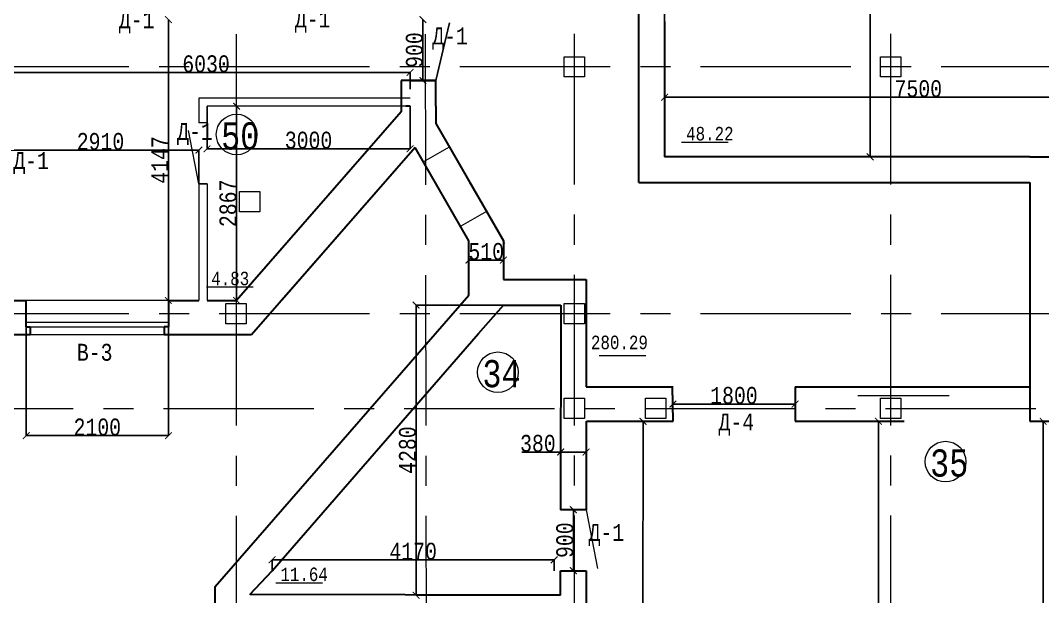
# Model space of a CAD drawing. Header units: millimetres. Extents: x -689206 to 4969298, y -1019800 to 703299.
# Drawn here: x 1072495 to 1087598, y -638205 to -629699 of the extents above; entities that cross this region are included whole.
import ezdxf

# ---------------------------------------------------------------- set-up
doc = ezdxf.new("R2010")
doc.units = ezdxf.units.MM
doc.linetypes.add('JIS_02_4.0', pattern=[5.5, 4, -1.5])
doc.linetypes.add('осеваяX2', pattern=[101.6, 63.5, -12.7, 12.7, -12.7])
for name, color, linetype, lineweight in [('несущие', 7, 'Continuous', 30), ('ОКНА', 250, 'Continuous', 20), ('ПЕРЕГОРОДКИ', 252, 'Continuous', 9), ('РАЗМЕРЫ', 7, 'Continuous', 9), ('сваи', 7, 'JIS_02_4.0', 30), ('стены', 7, 'Continuous', 20)]:
    doc.layers.add(name, color=color, linetype=linetype, lineweight=lineweight)
doc.layers.add('четотам', color=7, linetype='Continuous')
doc.styles.add('Аннотативный', font='isocteur.ttf', dxfattribs={"width": 0.7, "height": 250})
doc.dimstyles.new('Аннотативный', dxfattribs={"dimscale": 0, "dimtxt": 250, "dimasz": 100, "dimexe": 1.25, "dimexo": 0.625, "dimtad": 1, "dimdec": 0, "dimtxsty": 'Аннотативный', "dimblk": 'ARCHTICK', "dimcen": 2.5, "dimadec": 0, "dimazin": 0, "dimtfac": 1, "dimtdec": 0, "dimtmove": 0, "dimatfit": 3, "dimfxl": 1, "dimarcsym": 0})

# ---------------------------------------------------------------- blocks, each defined once
blk = doc.blocks.new('_ArchTick')
at = {"color": 0, "linetype": 'ByBlock', "const_width": 0.15}
blk.add_lwpolyline([(-0.5, -0.5), (0.5, 0.5)], dxfattribs=at)
blk = doc.blocks.new('*D5345')
at = {"layer": 'Defpoints', "color": 0, "lineweight": 30, "transparency": 16777216}
for p in [(1082136, -635363), (1083940, -635363), (1082136, -635401)]:
    blk.add_point(p, dxfattribs=at)
at = {"layer": 'стены', "color": 0, "lineweight": -2, "transparency": 16777216}
for p, q in [((1082136, -635400), (1082136, -635361)), ((1083940, -635363), (1082136, -635363)), ((1083940, -635362), (1083940, -635361))]:
    blk.add_line(p, q, dxfattribs=at)
at = {"layer": 'стены', "color": 0, "lineweight": -2, "transparency": 16777216, "xscale": 100, "yscale": 100, "zscale": 100, "rotation": 180}
blk.add_blockref('_ArchTick', (1082136, -635363), dxfattribs=at)
at = {"layer": 'стены', "color": 0, "lineweight": -2, "transparency": 16777216, "xscale": 100, "yscale": 100, "zscale": 100}
blk.add_blockref('_ArchTick', (1083940, -635363), dxfattribs=at)
at = {"layer": 'стены', "color": 0, "lineweight": 5, "transparency": 16777216, "insert": (1083038, -635237), "char_height": 250, "attachment_point": 5, "style": 'Аннотативный'}
blk.add_mtext('1800', dxfattribs=at)
blk = doc.blocks.new('*D5363')
at = {"layer": 'Defpoints', "color": 0, "lineweight": 30, "transparency": 16777216}
for p in [(1076213, -637663), (1076213, -637827), (1080382, -637827)]:
    blk.add_point(p, dxfattribs=at)
at = {"layer": 'стены', "color": 0, "lineweight": -2, "transparency": 16777216}
for p, q in [((1076213, -637826), (1076213, -637662)), ((1080382, -637663), (1076213, -637663)), ((1080382, -637826), (1080382, -637662))]:
    blk.add_line(p, q, dxfattribs=at)
at = {"layer": 'стены', "color": 0, "lineweight": -2, "transparency": 16777216, "xscale": 100, "yscale": 100, "zscale": 100, "rotation": 180}
blk.add_blockref('_ArchTick', (1076213, -637663), dxfattribs=at)
at = {"layer": 'стены', "color": 0, "lineweight": -2, "transparency": 16777216, "xscale": 100, "yscale": 100, "zscale": 100}
blk.add_blockref('_ArchTick', (1080382, -637663), dxfattribs=at)
at = {"layer": 'стены', "color": 0, "lineweight": 5, "transparency": 16777216, "insert": (1078298, -637538), "char_height": 250, "attachment_point": 5, "style": 'Аннотативный'}
blk.add_mtext('4170', dxfattribs=at)
blk = doc.blocks.new('*D5348')
at = {"layer": 'Defpoints', "color": 0, "lineweight": 30, "transparency": 16777216}
for p in [(1072223, -631613), (1072223, -632109), (1075132, -632109)]:
    blk.add_point(p, dxfattribs=at)
at = {"layer": 'стены', "color": 0, "lineweight": -2, "transparency": 16777216}
for p, q in [((1072223, -632109), (1072223, -631611)), ((1075132, -631613), (1072223, -631613)), ((1075132, -632109), (1075132, -631611))]:
    blk.add_line(p, q, dxfattribs=at)
at = {"layer": 'стены', "color": 0, "lineweight": -2, "transparency": 16777216, "xscale": 100, "yscale": 100, "zscale": 100, "rotation": 180}
blk.add_blockref('_ArchTick', (1072223, -631613), dxfattribs=at)
at = {"layer": 'стены', "color": 0, "lineweight": -2, "transparency": 16777216, "xscale": 100, "yscale": 100, "zscale": 100}
blk.add_blockref('_ArchTick', (1075132, -631613), dxfattribs=at)
at = {"layer": 'стены', "color": 0, "lineweight": 5, "transparency": 16777216, "insert": (1073678, -631487), "char_height": 250, "attachment_point": 5, "style": 'Аннотативный'}
blk.add_mtext('2910', dxfattribs=at)
blk = doc.blocks.new('*D5349')
at = {"layer": 'Defpoints', "color": 0, "lineweight": 30, "transparency": 16777216}
for p in [(1078442, -629686), (1078442, -629686), (1078442, -630586)]:
    blk.add_point(p, dxfattribs=at)
at = {"layer": 'стены', "color": 0, "lineweight": -2, "transparency": 16777216}
for p, q in [((1078442, -630586), (1078442, -629686)), ((1078443, -629686), (1078443, -629686)), ((1078443, -630586), (1078443, -630586))]:
    blk.add_line(p, q, dxfattribs=at)
at = {"layer": 'стены', "color": 0, "lineweight": -2, "transparency": 16777216, "xscale": 100, "yscale": 100, "zscale": 100}
for p, rotation in [((1078442, -629686), 90), ((1078442, -630586), 270)]:
    blk.add_blockref('_ArchTick', p, dxfattribs=dict(at, rotation=rotation))
at = {"layer": 'стены', "color": 0, "lineweight": 5, "transparency": 16777216, "insert": (1078317, -630136), "char_height": 250, "attachment_point": 5, "rotation": 90, "style": 'Аннотативный'}
blk.add_mtext('900', dxfattribs=at)
blk = doc.blocks.new('*D5351')
at = {"layer": 'Defpoints', "color": 0, "lineweight": 30, "transparency": 16777216}
for p in [(1072223, -630466), (1078252, -630716), (1072223, -630846)]:
    blk.add_point(p, dxfattribs=at)
at = {"layer": 'стены', "color": 0, "lineweight": -2, "transparency": 16777216}
for p, q in [((1072223, -630845), (1072223, -630465)), ((1078252, -630466), (1072223, -630466)), ((1078252, -630715), (1078252, -630465))]:
    blk.add_line(p, q, dxfattribs=at)
at = {"layer": 'стены', "color": 0, "lineweight": -2, "transparency": 16777216, "xscale": 100, "yscale": 100, "zscale": 100, "rotation": 180}
blk.add_blockref('_ArchTick', (1072223, -630466), dxfattribs=at)
at = {"layer": 'стены', "color": 0, "lineweight": -2, "transparency": 16777216, "xscale": 100, "yscale": 100, "zscale": 100}
blk.add_blockref('_ArchTick', (1078252, -630466), dxfattribs=at)
at = {"layer": 'стены', "color": 0, "lineweight": 5, "transparency": 16777216, "insert": (1075238, -630341), "char_height": 250, "attachment_point": 5, "style": 'Аннотативный'}
blk.add_mtext('6030', dxfattribs=at)
blk = doc.blocks.new('*D5365')
at = {"layer": 'Defpoints', "color": 0, "lineweight": 30, "transparency": 16777216}
for p in [(1074681, -629686), (1074681, -629686), (1074681, -633833)]:
    blk.add_point(p, dxfattribs=at)
at = {"layer": 'РАЗМЕРЫ', "color": 0, "lineweight": -2, "transparency": 16777216}
for p, q in [((1074681, -629686), (1074682, -629686)), ((1074681, -633833), (1074681, -629686)), ((1074681, -633833), (1074682, -633833))]:
    blk.add_line(p, q, dxfattribs=at)
at = {"layer": 'РАЗМЕРЫ', "color": 0, "lineweight": -2, "transparency": 16777216, "xscale": 100, "yscale": 100, "zscale": 100}
for p, rotation in [((1074681, -629686), 90), ((1074681, -633833), 270)]:
    blk.add_blockref('_ArchTick', p, dxfattribs=dict(at, rotation=rotation))
at = {"layer": 'РАЗМЕРЫ', "color": 0, "lineweight": 5, "transparency": 16777216, "insert": (1074555, -631759), "char_height": 250, "attachment_point": 5, "rotation": 90, "style": 'Аннотативный'}
blk.add_mtext('4147', dxfattribs=at)
blk = doc.blocks.new('*D5406')
at = {"layer": 'Defpoints', "color": 0, "linetype": 'ByBlock', "lineweight": 30, "transparency": 16777216}
for p in [(1075252, -630966), (1078252, -630966), (1075252, -631594)]:
    blk.add_point(p, dxfattribs=at)
at = {"layer": 'РАЗМЕРЫ', "color": 0, "linetype": 'ByBlock', "lineweight": -2, "transparency": 16777216}
for p, q in [((1075252, -630966), (1075252, -631595)), ((1078252, -630966), (1078252, -631595)), ((1078252, -631594), (1075252, -631594))]:
    blk.add_line(p, q, dxfattribs=at)
at = {"layer": 'РАЗМЕРЫ', "color": 0, "linetype": 'ByBlock', "lineweight": -2, "transparency": 16777216, "xscale": 100, "yscale": 100, "zscale": 100, "rotation": 180}
blk.add_blockref('_ArchTick', (1075252, -631594), dxfattribs=at)
at = {"layer": 'РАЗМЕРЫ', "color": 0, "linetype": 'ByBlock', "lineweight": -2, "transparency": 16777216, "xscale": 100, "yscale": 100, "zscale": 100}
blk.add_blockref('_ArchTick', (1078252, -631594), dxfattribs=at)
at = {"layer": 'РАЗМЕРЫ', "color": 0, "linetype": 'ByBlock', "lineweight": 5, "transparency": 16777216, "insert": (1076752, -631468), "char_height": 250, "attachment_point": 5, "style": 'Аннотативный'}
blk.add_mtext('3000', dxfattribs=at)
blk = doc.blocks.new('*D5407')
at = {"layer": 'Defpoints', "color": 0, "linetype": 'ByBlock', "lineweight": 30, "transparency": 16777216}
for p in [(1075689, -630966), (1075689, -630966), (1075689, -633833)]:
    blk.add_point(p, dxfattribs=at)
at = {"layer": 'РАЗМЕРЫ', "color": 0, "linetype": 'ByBlock', "lineweight": -2, "transparency": 16777216}
for p, q in [((1075689, -630966), (1075690, -630966)), ((1075689, -633833), (1075689, -630966)), ((1075689, -633833), (1075690, -633833))]:
    blk.add_line(p, q, dxfattribs=at)
at = {"layer": 'РАЗМЕРЫ', "color": 0, "linetype": 'ByBlock', "lineweight": -2, "transparency": 16777216, "xscale": 100, "yscale": 100, "zscale": 100}
for p, rotation in [((1075689, -630966), 90), ((1075689, -633833), 270)]:
    blk.add_blockref('_ArchTick', p, dxfattribs=dict(at, rotation=rotation))
at = {"layer": 'РАЗМЕРЫ', "color": 0, "linetype": 'ByBlock', "lineweight": 5, "transparency": 16777216, "insert": (1075563, -632399), "char_height": 250, "attachment_point": 5, "rotation": 90, "style": 'Аннотативный'}
blk.add_mtext('2867', dxfattribs=at)
blk = doc.blocks.new('*D5413')
at = {"layer": 'Defpoints', "color": 0, "linetype": 'ByBlock', "lineweight": 30, "transparency": 16777216}
for p in [(1081467, -635618), (1081694, -635618), (1081466, -642678)]:
    blk.add_point(p, dxfattribs=at)
at = {"layer": 'РАЗМЕРЫ', "color": 0, "linetype": 'ByBlock', "lineweight": -2, "transparency": 16777216}
for p, q in [((1081467, -635618), (1081695, -635618)), ((1081693, -642678), (1081694, -635618)), ((1081467, -642678), (1081695, -642678))]:
    blk.add_line(p, q, dxfattribs=at)
at = {"layer": 'РАЗМЕРЫ', "color": 0, "linetype": 'ByBlock', "lineweight": -2, "transparency": 16777216, "xscale": 100, "yscale": 100, "zscale": 100}
for p, rotation in [((1081694, -635618), 89.99630299813887), ((1081693, -642678), 269.9963029981388)]:
    blk.add_blockref('_ArchTick', p, dxfattribs=dict(at, rotation=rotation))
at = {"layer": 'РАЗМЕРЫ', "color": 0, "linetype": 'ByBlock', "lineweight": 5, "transparency": 16777216, "insert": (1081568, -639148), "char_height": 250, "attachment_point": 5, "rotation": 89.9963, "style": 'Аннотативный'}
blk.add_mtext('7060', dxfattribs=at)
blk = doc.blocks.new('*D5415')
at = {"layer": 'Defpoints', "color": 0, "linetype": 'ByBlock', "lineweight": 30, "transparency": 16777216}
for p in [(1080478, -636071), (1080478, -636071), (1080853, -636071)]:
    blk.add_point(p, dxfattribs=at)
at = {"layer": 'РАЗМЕРЫ', "color": 0, "linetype": 'ByBlock', "lineweight": -2, "transparency": 16777216}
for p, q in [((1080478, -636071), (1079904, -636071)), ((1080478, -636070), (1080478, -636069)), ((1080853, -636071), (1080478, -636071)), ((1080853, -636071), (1080853, -636069))]:
    blk.add_line(p, q, dxfattribs=at)
at = {"layer": 'РАЗМЕРЫ', "color": 0, "linetype": 'ByBlock', "lineweight": -2, "transparency": 16777216, "xscale": 100, "yscale": 100, "zscale": 100, "rotation": 180}
blk.add_blockref('_ArchTick', (1080478, -636071), dxfattribs=at)
at = {"layer": 'РАЗМЕРЫ', "color": 0, "linetype": 'ByBlock', "lineweight": -2, "transparency": 16777216, "xscale": 100, "yscale": 100, "zscale": 100}
blk.add_blockref('_ArchTick', (1080853, -636071), dxfattribs=at)
at = {"layer": 'РАЗМЕРЫ', "color": 0, "linetype": 'ByBlock', "lineweight": 5, "transparency": 16777216, "insert": (1080141, -635945), "char_height": 250, "attachment_point": 5, "style": 'Аннотативный'}
blk.add_mtext('380', dxfattribs=at)
blk = doc.blocks.new('*D5417')
at = {"layer": 'Defpoints', "color": 0, "linetype": 'ByBlock', "lineweight": 30, "transparency": 16777216}
for p in [(1079122, -633237), (1079122, -633237), (1079632, -633237)]:
    blk.add_point(p, dxfattribs=at)
at = {"layer": 'несущие', "color": 0, "linetype": 'ByBlock', "lineweight": -2, "transparency": 16777216}
for p, q in [((1079122, -633237), (1079122, -633236)), ((1079632, -633237), (1079122, -633237)), ((1079632, -633237), (1079632, -633236))]:
    blk.add_line(p, q, dxfattribs=at)
at = {"layer": 'несущие', "color": 0, "linetype": 'ByBlock', "lineweight": -2, "transparency": 16777216, "xscale": 100, "yscale": 100, "zscale": 100, "rotation": 180}
blk.add_blockref('_ArchTick', (1079122, -633237), dxfattribs=at)
at = {"layer": 'несущие', "color": 0, "linetype": 'ByBlock', "lineweight": -2, "transparency": 16777216, "xscale": 100, "yscale": 100, "zscale": 100}
blk.add_blockref('_ArchTick', (1079632, -633237), dxfattribs=at)
at = {"layer": 'несущие', "color": 0, "linetype": 'ByBlock', "lineweight": 5, "transparency": 16777216, "insert": (1079377, -633112), "char_height": 250, "attachment_point": 5, "style": 'Аннотативный'}
blk.add_mtext('510', dxfattribs=at)
blk = doc.blocks.new('*D5440')
at = {"layer": 'Defpoints', "color": 0, "lineweight": 30, "ltscale": 150, "transparency": 16777216}
for p in [(1080665, -636923), (1080665, -636923), (1080665, -637823)]:
    blk.add_point(p, dxfattribs=at)
at = {"layer": 'РАЗМЕРЫ', "color": 0, "lineweight": -2, "ltscale": 150, "transparency": 16777216}
for p, q in [((1080665, -636923), (1080666, -636923)), ((1080665, -637823), (1080665, -636923)), ((1080665, -637823), (1080666, -637823))]:
    blk.add_line(p, q, dxfattribs=at)
at = {"layer": 'РАЗМЕРЫ', "color": 0, "lineweight": -2, "ltscale": 150, "transparency": 16777216, "xscale": 100, "yscale": 100, "zscale": 100}
for p, rotation in [((1080665, -636923), 90), ((1080665, -637823), 270)]:
    blk.add_blockref('_ArchTick', p, dxfattribs=dict(at, rotation=rotation))
at = {"layer": 'РАЗМЕРЫ', "color": 0, "lineweight": 5, "ltscale": 150, "transparency": 16777216, "insert": (1080539, -637373), "char_height": 250, "attachment_point": 5, "rotation": 90, "style": 'Аннотативный'}
blk.add_mtext('900', dxfattribs=at)
blk = doc.blocks.new('*D5442')
at = {"layer": 'Defpoints', "color": 0, "lineweight": 30, "ltscale": 150, "transparency": 16777216}
for p in [(1078341, -633902), (1080482, -633902), (1080474, -638185)]:
    blk.add_point(p, dxfattribs=at)
at = {"layer": 'РАЗМЕРЫ', "color": 0, "lineweight": -2, "ltscale": 150, "transparency": 16777216}
for p, q in [((1080482, -633902), (1078340, -633902)), ((1078341, -638185), (1078341, -633902)), ((1080473, -638185), (1078340, -638185))]:
    blk.add_line(p, q, dxfattribs=at)
at = {"layer": 'РАЗМЕРЫ', "color": 0, "lineweight": -2, "ltscale": 150, "transparency": 16777216, "xscale": 100, "yscale": 100, "zscale": 100}
for p, rotation in [((1078341, -633902), 90), ((1078341, -638185), 270)]:
    blk.add_blockref('_ArchTick', p, dxfattribs=dict(at, rotation=rotation))
at = {"layer": 'РАЗМЕРЫ', "color": 0, "lineweight": 5, "ltscale": 150, "transparency": 16777216, "insert": (1078215, -636043), "char_height": 250, "attachment_point": 5, "rotation": 90, "style": 'Аннотативный'}
blk.add_mtext('4280', dxfattribs=at)
blk = doc.blocks.new('*D5444')
at = {"layer": 'Defpoints', "color": 0, "lineweight": 5, "ltscale": 15000, "transparency": 16777216}
for p in [(1087606, -635618), (1088938, -635618), (1087606, -644178)]:
    blk.add_point(p, dxfattribs=at)
at = {"layer": 'сваи', "color": 0, "lineweight": -2, "ltscale": 15000, "transparency": 16777216}
for p, q in [((1088937, -635618), (1087604, -635618)), ((1087606, -644178), (1087606, -635618)), ((1087606, -644178), (1087607, -644178))]:
    blk.add_line(p, q, dxfattribs=at)
at = {"layer": 'сваи', "color": 0, "lineweight": -2, "ltscale": 15000, "transparency": 16777216, "xscale": 100, "yscale": 100, "zscale": 100}
for p, rotation in [((1087606, -635618), 90), ((1087606, -644178), 270)]:
    blk.add_blockref('_ArchTick', p, dxfattribs=dict(at, rotation=rotation))
at = {"layer": 'сваи', "color": 0, "lineweight": 5, "ltscale": 15000, "transparency": 16777216, "insert": (1087480, -639898), "char_height": 250, "attachment_point": 5, "rotation": 90, "style": 'Аннотативный'}
blk.add_mtext('8560', dxfattribs=at)
blk = doc.blocks.new('*D5482')
at = {"layer": 'Defpoints', "color": 0, "lineweight": 30, "ltscale": 35, "transparency": 16777216}
for p in [(1072581, -633833), (1074682, -633833), (1074682, -635829)]:
    blk.add_point(p, dxfattribs=at)
at = {"layer": 'РАЗМЕРЫ', "color": 0, "lineweight": -2, "ltscale": 35, "transparency": 16777216}
for p, q in [((1072581, -633833), (1072581, -635830)), ((1074682, -633833), (1074682, -635830)), ((1072581, -635829), (1074682, -635829))]:
    blk.add_line(p, q, dxfattribs=at)
at = {"layer": 'РАЗМЕРЫ', "color": 0, "lineweight": -2, "ltscale": 35, "transparency": 16777216, "xscale": 100, "yscale": 100, "zscale": 100, "rotation": 180}
blk.add_blockref('_ArchTick', (1072581, -635829), dxfattribs=at)
at = {"layer": 'РАЗМЕРЫ', "color": 0, "lineweight": -2, "ltscale": 35, "transparency": 16777216, "xscale": 100, "yscale": 100, "zscale": 100}
blk.add_blockref('_ArchTick', (1074682, -635829), dxfattribs=at)
at = {"layer": 'РАЗМЕРЫ', "color": 0, "lineweight": 0, "ltscale": 35, "transparency": 16777216, "insert": (1073631, -635704), "char_height": 250, "attachment_point": 5, "style": 'Аннотативный'}
blk.add_mtext('2100', dxfattribs=at)
blk = doc.blocks.new('*D5492')
at = {"layer": 'Defpoints', "color": 0, "lineweight": 30, "ltscale": 35, "transparency": 16777216}
for p in [(1085172, -635618), (1085172, -642678), (1085172, -642678)]:
    blk.add_point(p, dxfattribs=at)
at = {"layer": 'РАЗМЕРЫ', "color": 0, "lineweight": -2, "ltscale": 35, "transparency": 16777216}
for p, q in [((1085172, -635618), (1085172, -642678)), ((1085173, -635618), (1085174, -635618)), ((1085173, -642678), (1085174, -642678))]:
    blk.add_line(p, q, dxfattribs=at)
at = {"layer": 'РАЗМЕРЫ', "color": 0, "lineweight": -2, "ltscale": 35, "transparency": 16777216, "xscale": 100, "yscale": 100, "zscale": 100}
for p, rotation in [((1085172, -635618), 90), ((1085172, -642678), 270)]:
    blk.add_blockref('_ArchTick', p, dxfattribs=dict(at, rotation=rotation))
at = {"layer": 'РАЗМЕРЫ', "color": 0, "lineweight": 5, "ltscale": 35, "transparency": 16777216, "insert": (1085047, -639148), "char_height": 250, "attachment_point": 5, "rotation": 90, "style": 'Аннотативный'}
blk.add_mtext('7060', dxfattribs=at)
blk = doc.blocks.new('*D5514')
at = {"layer": 'Defpoints', "color": 0, "lineweight": 5, "ltscale": 35, "transparency": 16777216}
for p in [(1086634, -625282), (1085050, -631712), (1086634, -631712)]:
    blk.add_point(p, dxfattribs=at)
at = {"layer": 'РАЗМЕРЫ', "color": 0, "lineweight": -2, "ltscale": 35, "transparency": 16777216}
for p, q in [((1086633, -625282), (1085048, -625282)), ((1085050, -625282), (1085050, -631712)), ((1086633, -631712), (1085048, -631712))]:
    blk.add_line(p, q, dxfattribs=at)
at = {"layer": 'РАЗМЕРЫ', "color": 0, "lineweight": -2, "ltscale": 35, "transparency": 16777216, "xscale": 100, "yscale": 100, "zscale": 100}
for p, rotation in [((1085050, -625282), 90), ((1085050, -631712), 270)]:
    blk.add_blockref('_ArchTick', p, dxfattribs=dict(at, rotation=rotation))
at = {"layer": 'РАЗМЕРЫ', "color": 0, "lineweight": 5, "ltscale": 35, "transparency": 16777216, "insert": (1084924, -628497), "char_height": 250, "attachment_point": 5, "rotation": 90, "style": 'Аннотативный'}
blk.add_mtext('6430', dxfattribs=at)
blk = doc.blocks.new('*D5515')
at = {"layer": 'Defpoints', "color": 0, "lineweight": 5, "ltscale": 35, "transparency": 16777216}
for p in [(1082012, -628813), (1089512, -628813), (1082012, -630833)]:
    blk.add_point(p, dxfattribs=at)
at = {"layer": 'РАЗМЕРЫ', "color": 0, "lineweight": -2, "ltscale": 35, "transparency": 16777216}
for p, q in [((1082012, -628814), (1082012, -630835)), ((1089512, -628814), (1089512, -630835)), ((1089512, -630833), (1082012, -630833))]:
    blk.add_line(p, q, dxfattribs=at)
at = {"layer": 'РАЗМЕРЫ', "color": 0, "lineweight": -2, "ltscale": 35, "transparency": 16777216, "xscale": 100, "yscale": 100, "zscale": 100, "rotation": 180}
blk.add_blockref('_ArchTick', (1082012, -630833), dxfattribs=at)
at = {"layer": 'РАЗМЕРЫ', "color": 0, "lineweight": -2, "ltscale": 35, "transparency": 16777216, "xscale": 100, "yscale": 100, "zscale": 100}
blk.add_blockref('_ArchTick', (1089512, -630833), dxfattribs=at)
at = {"layer": 'РАЗМЕРЫ', "color": 0, "lineweight": 5, "ltscale": 35, "transparency": 16777216, "insert": (1085762, -630708), "char_height": 250, "attachment_point": 5, "style": 'Аннотативный'}
blk.add_mtext('7500', dxfattribs=at)

msp = doc.modelspace()

# ---------------------------------------------------------------- linework, layer by layer
at = {"layer": 'несущие', "color": 152, "true_color": 0x2776bb}
msp.add_line((1075882.2, -638175.7), (1076213.2, -637827), dxfattribs=at)
at = {"layer": 'ОКНА', "color": 152, "true_color": 0x2776bb}
msp.add_line((1072580.8, -634222.8), (1072580.8, -634152.8), dxfattribs=at)
at = {"layer": 'ОКНА', "color": 152, "lineweight": 13, "true_color": 0x2776bb}
for p, q in [((1072580.8, -634152.8), (1074680.8, -634152.8)), ((1072640.8, -634222.8), (1074620.8, -634222.8))]:
    msp.add_line(p, q, dxfattribs=at)
at = {"layer": 'ПЕРЕГОРОДКИ', "color": 152, "linetype": 'ByBlock', "lineweight": 13, "true_color": 0x2776bb}
msp.add_line((1078632.2, -630585.6), (1078834.1, -629731.5), dxfattribs=at)
at = {"layer": 'ПЕРЕГОРОДКИ', "color": 152, "true_color": 0x2776bb}
for p, q in [((1075252.2, -631209.3), (1075132.2, -631209.3)), ((1075252.2, -632109.3), (1075132.2, -632109.3))]:
    msp.add_line(p, q, dxfattribs=at)
at = {"layer": 'ПЕРЕГОРОДКИ', "color": 152, "lineweight": 13, "true_color": 0x2776bb}
msp.add_line((1075132.2, -632109.3), (1075252.2, -632109.3), dxfattribs=at)
at = {"layer": 'ПЕРЕГОРОДКИ', "color": 152, "linetype": 'ByBlock', "lineweight": 9, "ltscale": 35, "true_color": 0x2776bb}
msp.add_line((1080852.9, -636923.3), (1081019.5, -637790.3), dxfattribs=at)
at = {"layer": 'РАЗМЕРЫ', "color": 152, "linetype": 'осеваяX2', "lineweight": 5, "ltscale": 35, "true_color": 0x2776bb}
for p, q in [((1075682.2, -605010.3), (1075682.2, -654848)), ((1078434.3, -605010.3), (1078514.4, -654848)), ((1080678.3, -605006.7), (1080678.3, -654848)), ((1085352.3, -605006.7), (1085352.3, -654848)), ((1123882.2, -630383.6), (1056829.5, -630383.6)), ((1123882.2, -634028.4), (1056829.5, -634028.4)), ((1056829.5, -635427.7), (1123882.2, -635427.7))]:
    msp.add_line(p, q, dxfattribs=at)
at = {"layer": 'РАЗМЕРЫ', "lineweight": 30, "ltscale": 35}
for p, q in [((1081632.2, -632092), (1081632.2, -619142.1)), ((1081632.2, -632092), (1081632.2, -619522.1)), ((1082012.2, -629712), (1082012.2, -631712)), ((1082012.2, -629712), (1082012.2, -631712)), ((1086012.2, -631712), (1082012.2, -631712)), ((1087407.8, -631712), (1086012.2, -631712)), ((1087407.8, -631712), (1089512.2, -631712)), ((1081632.2, -632092), (1087407.8, -632092)), ((1087407.8, -632092), (1087407.8, -635617.7))]:
    msp.add_line(p, q, dxfattribs=at)
at = {"layer": 'РАЗМЕРЫ', "color": 152, "linetype": 'ByBlock', "lineweight": 30, "ltscale": 35, "true_color": 0x2776bb}
for p, q in [((1078122.2, -630585.6), (1078119.7, -631046.8)), ((1078632.2, -630585.6), (1078122.2, -630585.6))]:
    msp.add_line(p, q, dxfattribs=at)
at = {"layer": 'РАЗМЕРЫ', "color": 152, "lineweight": 30, "true_color": 0x2776bb}
for p, q in [((1078119.7, -631046.8), (1075688.7, -633832.8)), ((1078325.3, -631572.4), (1075907.8, -634342.8)), ((1072580.8, -634222.8), (1072640.8, -634222.8)), ((1072640.8, -634222.8), (1072640.8, -634342.8)), ((1074680.8, -634222.8), (1074620.8, -634222.8)), ((1074620.8, -634222.8), (1074620.8, -634342.8)), ((1080473.7, -638184.8), (1075882.2, -638175.7))]:
    msp.add_line(p, q, dxfattribs=at)
at = {"layer": 'РАЗМЕРЫ', "color": 152, "linetype": 'ByBlock', "lineweight": 15, "ltscale": 35, "true_color": 0x2776bb}
for p, q in [((1078828.2, -631570.3), (1078450.1, -631788.6)), ((1079382.2, -632519.7), (1079004.1, -632738))]:
    msp.add_line(p, q, dxfattribs=at)
at = {"layer": 'РАЗМЕРЫ', "color": 152, "linetype": 'ByBlock', "lineweight": 20, "true_color": 0x2776bb}
for p, q in [((1078828.2, -631570.3), (1079588.2, -632886.7)), ((1079588.2, -632886.7), (1079648.2, -632990.6))]:
    msp.add_line(p, q, dxfattribs=at)
at = {"layer": 'РАЗМЕРЫ'}
msp.add_line((1082262.7, -631494.4), (1082952, -631494.4), dxfattribs=at)
at = {"layer": 'РАЗМЕРЫ', "color": 152, "true_color": 0x2776bb}
for p, q in [((1075245.7, -633632.8), (1075935, -633632.8)), ((1081044.7, -634644.1), (1081733.9, -634644.1)), ((1076267.4, -638001), (1076956.6, -638001))]:
    msp.add_line(p, q, dxfattribs=at)
at = {"layer": 'РАЗМЕРЫ', "color": 152, "lineweight": 13, "true_color": 0x2776bb}
for p, q in [((1074680.8, -633832.8), (1072580.8, -633832.8)), ((1074680.8, -634342.8), (1072640.8, -634342.8))]:
    msp.add_line(p, q, dxfattribs=at)
at = {"layer": 'РАЗМЕРЫ', "linetype": 'ByBlock', "lineweight": 20}
msp.add_line((1084869.1, -635237.7), (1086219.1, -635237.7), dxfattribs=at)
at = {"layer": 'РАЗМЕРЫ', "color": 152, "lineweight": 30, "ltscale": 150, "true_color": 0x2776bb}
for p, q in [((1080852.9, -636923.3), (1080476.2, -636923.3)), ((1080473.7, -638184.8), (1080476.2, -637823.3)), ((1080476.2, -637823.3), (1080852.9, -637823.3))]:
    msp.add_line(p, q, dxfattribs=at)
at = {"layer": 'РАЗМЕРЫ', "color": 152, "lineweight": 30, "ltscale": 35, "true_color": 0x2776bb}
msp.add_line((1075372.2, -638565.6), (1075372.2, -638058.1), dxfattribs=at)
at = {"layer": 'стены', "color": 152, "lineweight": 25, "true_color": 0x2776bb}
msp.add_line((1078632.2, -630585.6), (1078834.1, -629731.5), dxfattribs=at)
at = {"layer": 'стены', "color": 152, "lineweight": 30, "true_color": 0x2776bb}
for p, q in [((1078252.2, -630585.6), (1078632.2, -630585.6)), ((1078632.2, -630965.6), (1078632.2, -630585.6)), ((1078252.2, -630965.6), (1078190.5, -630965.6)), ((1078632.2, -630965.6), (1078632.2, -631220.6)), ((1078119.7, -631046.8), (1075920.8, -633566.8)), ((1078632.2, -631220.6), (1079632.2, -632952.7)), ((1078325.3, -631572.4), (1076352.9, -633832.8)), ((1078325.3, -631572.4), (1076362.5, -633821.8)), ((1079122.2, -632952.7), (1078325.3, -631572.4)), ((1079122.2, -633752.7), (1079122.2, -632952.7)), ((1079632.2, -632952.7), (1079632.2, -633521.6)), ((1079632.2, -633521.6), (1080852.9, -633521.6)), ((1080852.9, -633521.6), (1080852.9, -635107.7)), ((1072222.9, -633832.8), (1072580.8, -633832.8)), ((1072580.8, -634222.8), (1072580.8, -633832.8)), ((1074680.8, -633832.8), (1075132.2, -633832.8)), ((1074680.8, -633832.8), (1074680.8, -634222.8)), ((1075252.2, -633832.8), (1075688.7, -633832.8)), ((1075372.2, -638058.1), (1079122.2, -633752.7)), ((1079264.8, -634323.4), (1079632.2, -633901.6)), ((1079632.2, -633901.6), (1080482.3, -633901.6)), ((1080482.3, -633901.6), (1080476.2, -636923.3)), ((1072640.8, -634342.8), (1072352.9, -634342.8)), ((1075907.8, -634342.8), (1074620.8, -634342.8)), ((1076213.2, -637827), (1079264.8, -634323.4)), ((1080852.9, -635107.7), (1082140.3, -635107.7)), ((1082140.3, -635617.7), (1082129.5, -635107.7)), ((1083940.3, -635107.7), (1087407.8, -635107.7)), ((1083940.3, -635107.7), (1083940.3, -635617.7)), ((1080852.9, -635617.6), (1080852.9, -636923.3)), ((1080858.8, -635617.6), (1082140.3, -635617.7)), ((1080852.9, -637823.3), (1080852.9, -638565.6))]:
    msp.add_line(p, q, dxfattribs=at)
at = {"layer": 'стены', "color": 152, "lineweight": 13, "true_color": 0x2776bb}
for p, q in [((1075132.2, -630845.6), (1075132.2, -631209.3)), ((1078252.2, -630845.6), (1075132.2, -630845.6)), ((1078252.2, -630965.6), (1075252.2, -630965.6)), ((1075252.2, -630965.6), (1075252.2, -631209.3)), ((1075132.2, -632109.3), (1075132.2, -633832.8)), ((1075252.2, -632109.3), (1075252.2, -633832.8))]:
    msp.add_line(p, q, dxfattribs=at)
at = {"layer": 'стены', "color": 152, "lineweight": 9, "true_color": 0x2776bb}
msp.add_line((1075132.2, -632109.3), (1074976.8, -631323.3), dxfattribs=at)
at = {"layer": 'стены', "color": 152, "true_color": 0x2776bb}
for p, q in [((1079122.2, -632952.7), (1078622.2, -632086.7)), ((1079632.2, -632952.7), (1079132.2, -632086.7)), ((1079122.2, -633752.7), (1079122.2, -632952.7)), ((1079122.2, -633752.7), (1079122.2, -632952.7)), ((1079632.2, -632952.7), (1079632.2, -633521.6)), ((1079632.2, -632952.7), (1079632.2, -633521.6)), ((1075372.2, -638058.1), (1079122.2, -633752.7)), ((1075372.2, -638058.1), (1079122.2, -633752.7))]:
    msp.add_line(p, q, dxfattribs=at)
at = {"layer": 'стены', "lineweight": 30}
for p, q in [((1083940.3, -635617.7), (1085552.3, -635617.7)), ((1087407.8, -635617.7), (1092481.2, -635617.7))]:
    msp.add_line(p, q, dxfattribs=at)
at = {"layer": 'стены', "color": 152, "lineweight": 20, "true_color": 0x2776bb}
for points in [[(1080528.3, -630233.6), (1080828.3, -630233.6), (1080828.3, -630533.6), (1080528.3, -630533.6)], [(1085202.3, -630233.6), (1085502.3, -630233.6), (1085502.3, -630533.6), (1085202.3, -630533.6)], [(1075732.2, -632225.7), (1076032.2, -632225.7), (1076032.2, -632525.7), (1075732.2, -632525.7)], [(1075532.2, -633878.4), (1075832.2, -633878.4), (1075832.2, -634178.4), (1075532.2, -634178.4)], [(1080528.3, -633878.4), (1080828.3, -633878.4), (1080828.3, -634178.4), (1080528.3, -634178.4)], [(1080528.3, -635277.7), (1080828.3, -635277.7), (1080828.3, -635577.7), (1080528.3, -635577.7)], [(1081732.2, -635276.6), (1082032.2, -635276.6), (1082032.2, -635576.6), (1081732.2, -635576.6)]]:
    msp.add_lwpolyline(points, close=True, dxfattribs=at)
at = {"layer": 'стены', "lineweight": 20}
msp.add_lwpolyline([(1085202.3, -635277.7), (1085502.3, -635277.7), (1085502.3, -635577.7), (1085202.3, -635577.7)], close=True, dxfattribs=at)
at = {"layer": 'четотам', "color": 152, "lineweight": 13, "true_color": 0x2776bb}
for centre in [(1075688.7, -631383.3), (1079549.5, -634893.3)]:
    msp.add_circle(centre, 300, dxfattribs=at)
at = {"layer": 'четотам', "lineweight": 13}
msp.add_circle((1086164.5, -636213.3), 300, dxfattribs=at)

# ---------------------------------------------------------------- texts
at = {"layer": 'РАЗМЕРЫ', "color": 152, "lineweight": 20, "ltscale": 150, "true_color": 0x2776bb, "char_height": 250, "width": 922.913, "attachment_point": 1, "style": 'Аннотативный'}
for s, insert in [('Д-1', (1073949.5, -629562.8)), ('Д-1', (1076549.5, -629552.8)), ('Д-1', (1078579.5, -629802.8)), ('Д-1', (1074809.5, -631212.8)), ('Д-1', (1072389.5, -631642.8)), ('В-3', (1073329.5, -634473.3)), ('Д-1', (1080889.5, -637132.8))]:
    msp.add_mtext(s, dxfattribs=dict(at, insert=insert))
at = {"layer": 'РАЗМЕРЫ', "color": 152, "lineweight": 13, "ltscale": 150, "true_color": 0x2776bb, "char_height": 401.1, "width": 1460, "attachment_point": 1, "style": 'Аннотативный'}
for s, insert in [('50', (1075460.7, -631203.4)), ('34', (1079321.5, -634713.4))]:
    msp.add_mtext(s, dxfattribs=dict(at, insert=insert))
at = {"layer": 'РАЗМЕРЫ', "insert": (1082331, -631270.3), "char_height": 200, "width": 656.117, "attachment_point": 1, "style": 'Аннотативный'}
msp.add_mtext('48.22', dxfattribs=at)
at = {"layer": 'РАЗМЕРЫ', "color": 152, "true_color": 0x2776bb, "char_height": 200, "width": 656.117, "attachment_point": 1, "style": 'Аннотативный'}
for s, insert in [('4.83', (1075314, -633408.8)), ('280.29', (1080924.9, -634352.9)), ('11.64', (1076335.7, -637776.9))]:
    msp.add_mtext(s, dxfattribs=dict(at, insert=insert))
at = {"layer": 'РАЗМЕРЫ', "lineweight": 20, "ltscale": 150, "insert": (1082809.5, -635502.8), "char_height": 250, "width": 922.913, "attachment_point": 1, "style": 'Аннотативный'}
msp.add_mtext('Д-4', dxfattribs=at)
at = {"layer": 'РАЗМЕРЫ', "lineweight": 13, "ltscale": 150, "insert": (1085936.5, -636033.4), "char_height": 401.1, "width": 1460, "attachment_point": 1, "style": 'Аннотативный'}
msp.add_mtext('35', dxfattribs=at)

# ---------------------------------------------------------------- dimensions: what is measured, and where the dimension line sits
at = {"layer": 'несущие', "color": 152, "linetype": 'ByBlock', "lineweight": 5, "true_color": 0x2776bb}
dim = msp.add_linear_dim(base=(1079122.2, -633237.1), p1=(1079632.2, -633237.1), p2=(1079122.2, -633237.1), dimstyle='Аннотативный', dxfattribs=at)
dim.commit()
dim.dimension.update_dxf_attribs({"geometry": '*D5417', "text_midpoint": (1079377.2, -633111.5)})
at = {"layer": 'РАЗМЕРЫ', "lineweight": 5, "ltscale": 35}
dim = msp.add_linear_dim(base=(1085049.6, -631712), p1=(1086633.8, -625282.1), p2=(1086633.8, -631712), angle=90, dimstyle='Аннотативный', dxfattribs=at)
dim.commit()
dim.dimension.update_dxf_attribs({"geometry": '*D5514', "text_midpoint": (1084924, -628497)})
dim = msp.add_linear_dim(base=(1082012.2, -630833.3), p1=(1089512.2, -628813.2), p2=(1082012.2, -628813.2), dimstyle='Аннотативный', dxfattribs=at)
dim.commit()
dim.dimension.update_dxf_attribs({"geometry": '*D5515', "text_midpoint": (1085762.2, -630707.7)})
at = {"layer": 'РАЗМЕРЫ', "color": 152, "lineweight": 5, "true_color": 0x2776bb}
dim = msp.add_linear_dim(base=(1074680.8, -629685.6), p1=(1074680.8, -633832.8), p2=(1074680.8, -629685.6), angle=90, dimstyle='Аннотативный', dxfattribs=at)
dim.commit()
dim.dimension.update_dxf_attribs({"geometry": '*D5365', "text_midpoint": (1074555.1, -631759.2)})
at = {"layer": 'РАЗМЕРЫ', "color": 152, "linetype": 'ByBlock', "lineweight": 5, "true_color": 0x2776bb}
dim = msp.add_linear_dim(base=(1075252.2, -631593.5), p1=(1078252.2, -630965.6), p2=(1075252.2, -630965.6), dimstyle='Аннотативный', dxfattribs=at)
dim.commit()
dim.dimension.update_dxf_attribs({"geometry": '*D5406', "text_midpoint": (1076752.2, -631593.5), "dimtype": 160})
dim = msp.add_linear_dim(base=(1075688.7, -630965.6), p1=(1075688.7, -633832.8), p2=(1075688.7, -630965.6), angle=90, dimstyle='Аннотативный', dxfattribs=at)
dim.commit()
dim.dimension.update_dxf_attribs({"geometry": '*D5407', "text_midpoint": (1075563.1, -632399.2)})
at = {"layer": 'РАЗМЕРЫ', "color": 152, "lineweight": 0, "ltscale": 35, "true_color": 0x2776bb}
dim = msp.add_linear_dim(base=(1074682, -635829.2), p1=(1072580.8, -633832.8), p2=(1074682, -633832.8), text='2100', dimstyle='Аннотативный', dxfattribs=at)
dim.commit()
dim.dimension.update_dxf_attribs({"geometry": '*D5482', "text_midpoint": (1073631.4, -635703.6)})
at = {"layer": 'РАЗМЕРЫ', "color": 152, "lineweight": 5, "ltscale": 150, "true_color": 0x2776bb}
dim = msp.add_linear_dim(base=(1078341, -633901.6), p1=(1080473.7, -638184.8), p2=(1080482.3, -633901.6), angle=90, text='4280', dimstyle='Аннотативный', dxfattribs=at)
dim.commit()
dim.dimension.update_dxf_attribs({"geometry": '*D5442', "text_midpoint": (1078215.4, -636043.2)})
at = {"layer": 'РАЗМЕРЫ', "color": 152, "linetype": 'ByBlock', "lineweight": 5, "true_color": 0x2776bb}
dim = msp.add_aligned_dim(p1=(1081466.2, -642677.7), p2=(1081466.7, -635617.6), distance=-227.2, dimstyle='Аннотативный', dxfattribs=at)
dim.commit()
dim.dimension.update_dxf_attribs({"geometry": '*D5413', "text_midpoint": (1081568.1, -639147.6)})
at = {"layer": 'РАЗМЕРЫ', "color": 152, "lineweight": 5, "ltscale": 35, "true_color": 0x2776bb}
dim = msp.add_linear_dim(base=(1085172.3, -642677.7), p1=(1085172.3, -635617.7), p2=(1085172.3, -642677.7), angle=90, dimstyle='Аннотативный', dxfattribs=at)
dim.commit()
dim.dimension.update_dxf_attribs({"geometry": '*D5492', "text_midpoint": (1085046.6, -639147.7)})
at = {"layer": 'РАЗМЕРЫ', "color": 152, "linetype": 'ByBlock', "lineweight": 5, "true_color": 0x2776bb}
dim = msp.add_linear_dim(base=(1080477.9, -636070.6), p1=(1080852.9, -636071.3), p2=(1080477.9, -636070.6), text='380', dimstyle='Аннотативный', dxfattribs=at)
dim.commit()
dim.dimension.update_dxf_attribs({"geometry": '*D5415', "text_midpoint": (1080141.1, -635944.9)})
at = {"layer": 'РАЗМЕРЫ', "color": 152, "lineweight": 5, "ltscale": 150, "true_color": 0x2776bb}
dim = msp.add_linear_dim(base=(1080664.6, -636923.3), p1=(1080664.6, -637823.3), p2=(1080664.6, -636923.3), angle=90, dimstyle='Аннотативный', dxfattribs=at)
dim.commit()
dim.dimension.update_dxf_attribs({"geometry": '*D5440', "text_midpoint": (1080539, -637373.3)})
at = {"layer": 'сваи', "color": 152, "lineweight": 5, "ltscale": 15000, "true_color": 0x2776bb}
dim = msp.add_linear_dim(base=(1087605.5, -635617.7), p1=(1087605.5, -644177.7), p2=(1088937.7, -635617.7), angle=90, dimstyle='Аннотативный', dxfattribs=at)
dim.commit()
dim.dimension.update_dxf_attribs({"geometry": '*D5444', "text_midpoint": (1087479.9, -639897.7)})
at = {"layer": 'стены', "color": 152, "lineweight": 5, "true_color": 0x2776bb}
dim = msp.add_linear_dim(base=(1078442.2, -629685.6), p1=(1078442.2, -630585.6), p2=(1078442.2, -629685.6), angle=90, dimstyle='Аннотативный', dxfattribs=at)
dim.commit()
dim.dimension.update_dxf_attribs({"geometry": '*D5349', "text_midpoint": (1078316.6, -630135.6)})
for base, p1, p2, text, picture, middle in [((1072222.9, -630466.4), (1078252.2, -630715.6), (1072222.9, -630845.6), '6030', '*D5351', (1075237.5, -630340.8)), ((1072222.9, -631612.7), (1075132.2, -632109.3), (1072222.9, -632109.3), '2910', '*D5348', (1073677.5, -631487.1)), ((1082135.7, -635362.7), (1083940.3, -635362.7), (1082135.7, -635400.7), '1800', '*D5345', (1083038, -635237)), ((1076213.2, -637663.4), (1080382.3, -637827), (1076213.2, -637827), '4170', '*D5363', (1078297.7, -637537.8))]:
    dim = msp.add_linear_dim(base=base, p1=p1, p2=p2, text=text, dimstyle='Аннотативный', dxfattribs=at)
    dim.commit()
    dim.dimension.update_dxf_attribs({"geometry": picture, "text_midpoint": middle})

doc.saveas('drawing.dxf')
